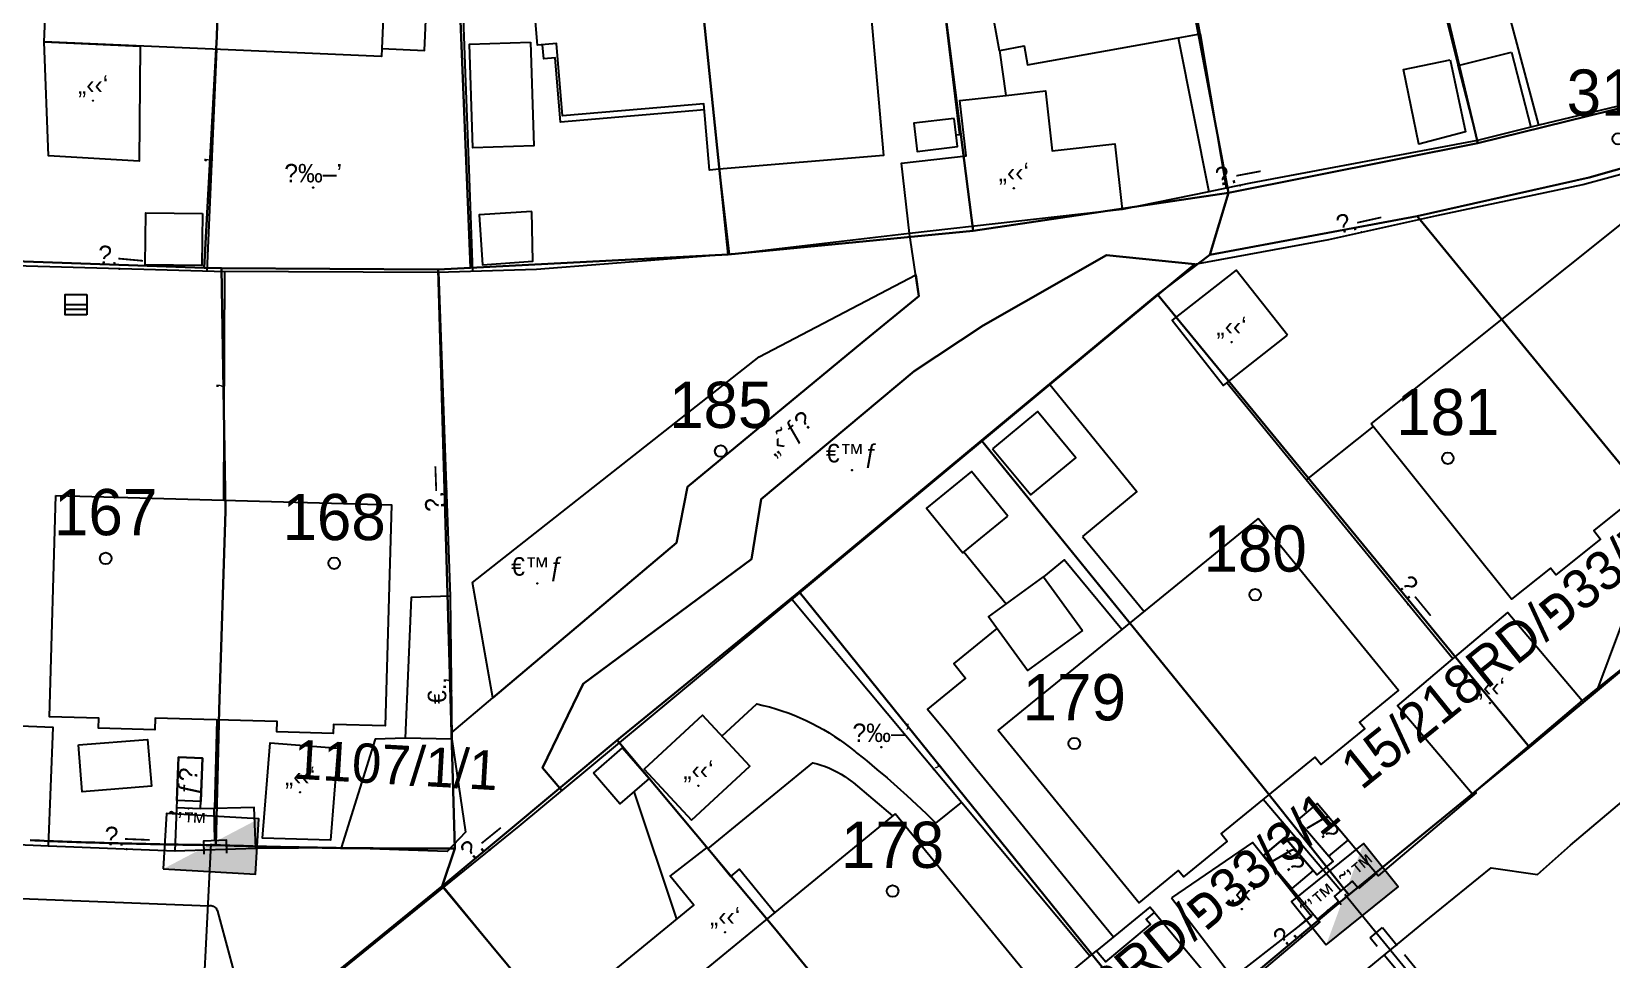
# Model space of a CAD drawing. Header units: metres. Extents: x 218299 to 220222, y 572714 to 574340.
# Drawn here: x 218847.6 to 218915.9, y 573354.7 to 573394.8 of the extents above; entities that cross this region are included whole.
import ezdxf
from ezdxf.enums import TextEntityAlignment as Align

# ---------------------------------------------------------------- set-up
doc = ezdxf.new("R2010")
doc.units = ezdxf.units.M
doc.header["$MEASUREMENT"] = 0
doc.linetypes.add('DASH15', pattern=[1.5, 1, -0.5])
for name, color, linetype in [('1602', 44, 'Continuous'), ('1603', 44, 'Continuous'), ('6151', 102, 'CABLEUNDEXIST03'), ('6261', 7, 'Continuous'), ('6701', 7, 'DASH15'), ('A_POINTS', 2, 'Continuous'), ('M2200', 253, 'Continuous'), ('M2207', 253, 'Continuous'), ('M2401', 7, 'Continuous'), ('M2404', 7, 'Continuous'), ('M2407', 253, 'Continuous'), ('M2408', 253, 'Continuous'), ('M2412', 253, 'Continuous'), ('M2601', 253, 'Continuous'), ('M2602', 253, 'Continuous'), ('M2605', 253, 'Continuous'), ('M2612', 253, 'Continuous'), ('M2804', 253, 'Continuous'), ('M2809', 253, 'Continuous'), ('M5203', 253, 'Continuous')]:
    doc.layers.add(name, color=color, linetype=linetype)
doc.styles.add('HEBTXT', font='HEBTXT')
doc.styles.add('MAVAT_HEBTXT', font='HEBTXT')
doc.linetypes.add('CABLEUNDEXIST03', pattern='A,3.5,[222,elecad.shx,S=0.01,R=0,X=0,Y=0],1.5', length=5)

# ---------------------------------------------------------------- blocks, each defined once
blk = doc.blocks.new('6261')
blk.add_lwpolyline([(-2, -1.2), (2, -1.2), (2, 1.2), (-2, 1.2)], close=True)
at = {"color": 0}
blk.add_solid([(2, 1.2), (-2, -1.2), (2, -1.2)], dxfattribs=at)
at = {"color": 0, "style": 'HEBTXT'}
blk.add_attdef('PIL_NAME', (2.689, 2.418), '', height=1.7, dxfattribs=at)
at = {"style": 'HEBTXT'}
blk.add_attdef('CAMUT_MONIM', (2.489, 0.218), '', height=1.7, dxfattribs=at)
at = {"color": 0, "style": 'HEBTXT', "flags": 1}
for tag, p in [('TYPE', (2.585, -1.773)), ('MAP_TYPE', (2.689, -3.782))]:
    blk.add_attdef(tag, p, '', height=1.7, dxfattribs=at)
blk = doc.blocks.new('1603')
at = {"layer": 'A_POINTS'}
blk.add_circle((0, 0), 0.25, dxfattribs=at)
at = {"color": 0, "style": 'HEBTXT'}
blk.add_attdef('PARCEL_NUM', text='', height=2, dxfattribs=at).set_placement((0, 1), align=Align.CENTER)
at = {"color": 0, "style": 'HEBTXT', "flags": 1}
blk.add_attdef('LOT_NUM', text='', height=2, dxfattribs=at).set_placement((0, -2.5), align=Align.CENTER)
blk = doc.blocks.new('M2408')
blk.add_circle((0, 0), 0.025)
at = {"style": 'MAVAT_HEBTXT'}
blk.add_attdef('NAME', text='', height=0.8, dxfattribs=at).set_placement((0, 1.59), align=Align.MIDDLE)
blk = doc.blocks.new('M2804')
blk.add_circle((0, 0), 0.025)
at = {"style": 'MAVAT_HEBTXT'}
blk.add_attdef('NAME', text='', height=0.8, dxfattribs=at).set_placement((0, 1.59), align=Align.MIDDLE)
blk = doc.blocks.new('M2809')
blk.add_circle((0, 0), 0.025)
at = {"style": 'MAVAT_HEBTXT'}
blk.add_attdef('NAME', text='', height=0.8, dxfattribs=at).set_placement((0, 1.59), align=Align.MIDDLE)
blk = doc.blocks.new('M2601')
blk.add_circle((0, 0), 0.025)
at = {"style": 'MAVAT_HEBTXT'}
blk.add_attdef('NAME', text='', height=0.8, dxfattribs=at).set_placement((0, 1.59), align=Align.MIDDLE)
blk = doc.blocks.new('M2602')
blk.add_circle((0, 0), 0.025)
at = {"style": 'MAVAT_HEBTXT'}
blk.add_attdef('NAME', text='', height=0.8, dxfattribs=at).set_placement((0, 1.59), align=Align.MIDDLE)
blk = doc.blocks.new('M2605')
blk.add_circle((0, 0), 0.025)
at = {"style": 'MAVAT_HEBTXT'}
blk.add_attdef('NAME', text='', height=0.8, dxfattribs=at).set_placement((0, 1.59), align=Align.MIDDLE)
blk = doc.blocks.new('M2612')
blk.add_circle((0, 0), 0.025)
at = {"style": 'MAVAT_HEBTXT'}
blk.add_attdef('NAME', text='', height=0.8, dxfattribs=at).set_placement((0, 1.59), align=Align.MIDDLE)
blk = doc.blocks.new('M2207')
blk.add_circle((0, 0), 0.025)
at = {"style": 'MAVAT_HEBTXT'}
blk.add_attdef('NAME', text='', height=0.8, dxfattribs=at).set_placement((0, 1.59), align=Align.MIDDLE)
blk = doc.blocks.new('M2412')
blk.add_circle((0, 0), 0.025)
at = {"style": 'MAVAT_HEBTXT'}
blk.add_attdef('NAME', text='', height=0.8, dxfattribs=at).set_placement((0, 1.59), align=Align.MIDDLE)
blk = doc.blocks.new('M5203')
for points in [[(1.54, -1.47), (-1.54, -1.47), (-1.54, 1.47), (1.54, 1.47)], [(-1.54, 0), (1.54, 0)], [(1.54, 1.47), (1.54, -1.47)], [(-1.54, -0.66), (1.54, -0.66)]]:
    blk.add_lwpolyline(points)
at = {"style": 'MAVAT_HEBTXT', "flags": 1}
for tag, p in [('MARK', (0, 3.2)), ('HEIGHT', (0, -3.3)), ('NAME', (0, -5.87))]:
    blk.add_attdef(tag, text='', height=0.8, dxfattribs=at).set_placement(p, align=Align.MIDDLE)
blk = doc.blocks.new('111')
at = {"layer": 'M2200'}
blk.add_polyline3d([(218889.092, 573396.118, 570.72), (218889.477, 573393.98, 570.72), (218889.506, 573393.985, 570.72), (218890.563, 573394.175, 570.72), (218890.709, 573393.36, 570.48), (218897.218, 573394.532, 570.27), (218898.168, 573394.703, 570.24), (218898.168, 573394.703, 570.24), (218897.633, 573397.677, 570.72)], dxfattribs=at)
for points in [[(218883.102, 573404.965, 571.2), (218883.597, 573399.357, 571.156), (218884.473, 573389.441, 571.08), (218877.37, 573388.839, 571.08), (218876.956, 573388.804, 571.08), (218876.714, 573391.666, 572.28), (218874.849, 573391.508, 571.84), (218870.604, 573391.148, 570.84), (218870.338, 573394.279, 571.08), (218869.516, 573394.209, 571.08), (218868.705, 573403.781, 570.96), (218869.658, 573403.862, 571.08), (218869.404, 573406.85, 571.08), (218873.775, 573407.221, 570.965), (218873.961, 573407.237, 570.96), (218874.216, 573404.231, 570.96), (218875.748, 573404.361, 570.96), (218878.488, 573404.593, 570.96), (218878.45, 573405.037, 570.96), (218880.953, 573405.24, 570.96), (218880.988, 573404.839, 570.96)], [(218848.598, 573403.871, 571.32), (218850.774, 573403.778, 571.32), (218850.795, 573404.204, 571.32), (218853.274, 573404.115, 571.32), (218853.256, 573403.727, 571.32), (218858.449, 573403.546, 571.32), (218858.448, 573403.969, 571.32), (218860.948, 573403.913, 571.32), (218860.932, 573403.542, 571.32), (218863.186, 573403.446, 571.08), (218863.143, 573402.433, 571.105), (218862.786, 573394.063, 571.311), (218862.772, 573393.726, 571.32), (218848.192, 573394.347, 571.32)], [(218905.563, 573377.823, 568.08), (218916.897, 573386.884, 568.08), (218922.829, 573379.463, 568.08), (218921.127, 573378.102, 568.08), (218921.219, 573377.987, 568.08), (218921.441, 573377.709, 568.08), (218920.948, 573377.315, 568.08), (218919.595, 573376.233, 568.08), (218919.352, 573376.536, 568.08), (218917.156, 573374.78, 568.08), (218915.187, 573373.207, 568.08), (218915.482, 573372.839, 568.08), (218913.546, 573371.291, 568.08), (218913.31, 573371.587, 568.08), (218911.625, 573370.24, 568.08), (218905.649, 573377.716, 568.08), (218905.563, 573377.823, 568.08)], [(218848.69, 573374.725, 570.508), (218863.205, 573374.32, 570.508), (218862.938, 573364.763, 570.433), (218860.695, 573364.825, 570.433), (218860.684, 573364.432, 570.433), (218858.256, 573364.5, 570.433), (218858.268, 573364.942, 570.433), (218852.992, 573365.089, 570.433), (218852.978, 573364.587, 570.433), (218850.535, 573364.656, 570.433), (218850.547, 573365.093, 570.433), (218848.422, 573365.152, 570.433)], [(218900.678, 573373.736, 567.808), (218889.442, 573364.572, 567.808), (218895.531, 573357.106, 567.808), (218897.235, 573358.495, 567.808), (218897.457, 573358.223, 567.808), (218899.344, 573359.762, 567.733), (218899.074, 573360.093, 567.733), (218903.136, 573363.405, 567.733), (218903.4, 573363.081, 567.733), (218905.292, 573364.624, 567.733), (218905.058, 573364.911, 567.733), (218906.75, 573366.291, 567.733)], [(218884.988, 573360.954, 567.283), (218879.787, 573356.687, 567.353), (218873.831, 573351.801, 567.433), (218879.942, 573344.352, 567.433), (218887.457, 573350.517, 567.332), (218891.099, 573353.505, 567.283), (218884.988, 573360.954, 567.283)]]:
    blk.add_polyline3d(points, close=True, dxfattribs=at)
at = {"layer": 'M2207'}
for points in [[(218863.143, 573402.433, 570.72), (218862.786, 573394.063, 570.84), (218864.631, 573393.984, 570.6), (218864.785, 573397.591, 570.6), (218865.724, 573397.536, 570.72), (218865.872, 573402.317, 570.84)], [(218848.192, 573394.347, 571.32), (218852.342, 573394.171, 571.32), (218852.293, 573389.198, 570.72), (218848.382, 573389.423, 570.57)], [(218869.221, 573394.34, 570.645), (218869.364, 573389.851, 570.495), (218866.723, 573389.766, 570.495), (218866.58, 573394.256, 570.645), (218869.221, 573394.34, 570.645)], [(218911.632, 573393.913, 569.88), (218912.46, 573390.667, 569.88), (218912.46, 573390.667, 569.88), (218910.159, 573390.08, 569.88), (218910.159, 573390.08, 569.88), (218909.344, 573393.279, 569.88), (218909.331, 573393.326, 569.88), (218911.632, 573393.913, 569.88)], [(218908.98, 573393.581, 570.6), (218909.645, 573390.455, 570.6), (218907.623, 573389.922, 570.6), (218906.959, 573393.151, 570.6), (218908.98, 573393.581, 570.6)], [(218894.801, 573387.1, 570.12), (218894.801, 573387.1, 570.12), (218885.604, 573386.064, 570.36), (218885.604, 573386.064, 570.36), (218885.261, 573389.108, 570.36), (218888.051, 573389.423, 570.72), (218887.782, 573391.81, 570.36), (218889.633, 573392.019, 570.42), (218889.785, 573392.036, 570.425), (218891.484, 573392.227, 570.48), (218891.776, 573389.635, 571.08), (218894.481, 573389.94, 570.36)], [(218887.539, 573391.033, 570.24), (218887.539, 573391.033, 570.24), (218885.789, 573390.83, 570.24), (218885.93, 573389.615, 570.48), (218887.68, 573389.819, 570.48), (218887.622, 573390.316, 570.381), (218887.539, 573391.033, 570.24)], [(218855.037, 573386.929, 570.345), (218855.008, 573384.68, 570.345), (218852.556, 573384.712, 570.345), (218852.585, 573386.961, 570.345), (218855.037, 573386.929, 570.345)], [(218869.268, 573387.012, 570.795), (218866.994, 573386.865, 570.795), (218867.134, 573384.71, 570.345), (218869.315, 573384.866, 570.495)], [(218901.946, 573381.656, 568.56), (218899.728, 573384.482, 568.56), (218896.966, 573382.314, 568.56), (218899.184, 573379.488, 568.56), (218899.32, 573379.595, 568.56), (218901.946, 573381.656, 568.56)], [(218889.197, 573376.751, 567.345), (218890.851, 573374.754, 567.27), (218892.792, 573376.362, 567.195), (218891.14, 573378.36, 567.27), (218889.197, 573376.751, 567.345)], [(218889.854, 573373.836, 567.42), (218888.288, 573375.759, 567.345), (218886.341, 573374.174, 567.345), (218887.907, 573372.251, 567.42), (218889.854, 573373.836, 567.42)], [(218893.083, 573368.891, 567.195), (218890.702, 573367.159, 567.12), (218889.014, 573369.478, 567.12), (218891.396, 573371.21, 567.195), (218893.083, 573368.891, 567.195)], [(218914.692, 573365.86, 566.64), (218914.692, 573365.86, 566.64), (218909.924, 573361.824, 566.64), (218906.702, 573365.63, 567.12), (218909.096, 573367.658, 567.12), (218911.469, 573369.666, 567.12), (218914.692, 573365.86, 566.64)], [(218876.176, 573360.678, 567.045), (218878.694, 573363.016, 567.045), (218876.65, 573365.218, 567.045), (218874.132, 573362.88, 567.045), (218876.176, 573360.678, 567.045)], [(218849.674, 573363.933, 569.895), (218852.661, 573364.172, 569.82), (218852.824, 573362.146, 569.745), (218849.837, 573361.904, 569.82), (218849.674, 573363.933, 569.895)], [(218860.88, 573363.799, 569.595), (218860.57, 573359.816, 569.445), (218857.636, 573359.907, 569.52), (218857.957, 573364.026, 569.67)], [(218871.933, 573362.718, 566.895), (218873.197, 573363.813, 566.895), (218874.346, 573362.486, 566.895), (218873.082, 573361.391, 566.895), (218871.933, 573362.718, 566.895)], [(218896.931, 573357.315, 567.583), (218899.586, 573353.858, 567.283), (218902.989, 573356.515, 566.833), (218900.436, 573359.713, 566.833)], [(218879.787, 573356.687, 567.353), (218873.995, 573351.935, 567.353), (218872.425, 573353.848, 567.203), (218876.276, 573357.007, 567.203), (218875.25, 573358.256, 566.753), (218876.851, 573359.49, 566.753), (218877.871, 573358.247, 567.203), (218878.252, 573358.559, 567.203)], [(218896.196, 573356.681, 566.083), (218899.033, 573353.282, 565.933), (218896.67, 573351.31, 566.083), (218896.856, 573351.088, 566.083), (218895.087, 573349.611, 566.158), (218891.844, 573353.497, 566.158), (218893.685, 573355.033, 566.008), (218894.087, 573354.552, 566.008), (218896.015, 573356.161, 566.008), (218895.833, 573356.379, 566.008)]]:
    blk.add_polyline3d(points, close=True, dxfattribs=at)
at = {"layer": 'M2401'}
for points in [[(218844.582, 573357.395, 566.493), (218855.306, 573356.979, 566.643), (218855.356, 573356.986, 566.643), (218855.406, 573356.985, 566.643), (218855.455, 573356.975, 566.643), (218855.502, 573356.958, 566.643), (218855.546, 573356.934, 566.643), (218855.585, 573356.903, 566.643), (218855.619, 573356.866, 566.643), (218855.647, 573356.825, 566.643), (218855.668, 573356.779, 566.643), (218855.678, 573356.742, 566.643), (218856.385, 573354.116, 566.643), (218856.398, 573354.066, 566.643), (218856.403, 573354.014, 566.643), (218856.399, 573353.963, 566.643), (218856.388, 573353.912, 566.643), (218856.369, 573353.864, 566.643), (218856.343, 573353.82, 566.643), (218856.311, 573353.78, 566.643), (218856.273, 573353.745, 566.643), (218856.263, 573353.738, 566.643), (218850.308, 573348.775, 566.718), (218844.977, 573344.187, 566.568)], [(218840.972, 573301.216, 561.88), (218850.152, 573308.803, 562.18), (218864.307, 573320.381, 562.63), (218866.247, 573320.112, 562.63), (218871.134, 573324.245, 562.78), (218871.362, 573326.267, 562.855), (218879.732, 573333.097, 563.155), (218887.084, 573339.236, 563.23), (218896.294, 573346.868, 563.455), (218903.278, 573352.49, 563.68), (218908.088, 573356.461, 563.905), (218910.749, 573358.616, 563.98), (218912.756, 573358.329, 563.98), (218914.177, 573359.592, 563.974), (218917.407, 573362.322, 564.094)]]:
    blk.add_polyline3d(points, dxfattribs=at)
at = {"layer": 'M2404'}
for points in [[(218844.582, 573357.395, 566.493), (218855.306, 573356.979, 566.643), (218855.356, 573356.986, 566.643), (218855.406, 573356.985, 566.643), (218855.455, 573356.975, 566.643), (218855.502, 573356.958, 566.643), (218855.546, 573356.934, 566.643), (218855.585, 573356.903, 566.643), (218855.619, 573356.866, 566.643), (218855.647, 573356.825, 566.643), (218855.668, 573356.779, 566.643), (218855.678, 573356.742, 566.643), (218856.385, 573354.116, 566.643), (218856.398, 573354.066, 566.643), (218856.403, 573354.014, 566.643), (218856.399, 573353.963, 566.643), (218856.388, 573353.912, 566.643), (218856.369, 573353.864, 566.643), (218856.343, 573353.82, 566.643), (218856.311, 573353.78, 566.643), (218856.273, 573353.745, 566.643), (218856.263, 573353.738, 566.643), (218850.308, 573348.775, 566.718), (218844.977, 573344.187, 566.568)], [(218840.972, 573301.216, 561.88), (218850.152, 573308.803, 562.18), (218864.307, 573320.381, 562.63), (218866.247, 573320.112, 562.63), (218871.134, 573324.245, 562.78), (218871.362, 573326.267, 562.855), (218879.732, 573333.097, 563.155), (218887.084, 573339.236, 563.23), (218896.294, 573346.868, 563.455), (218903.278, 573352.49, 563.68), (218908.088, 573356.461, 563.905), (218910.749, 573358.616, 563.98), (218912.756, 573358.329, 563.98), (218914.177, 573359.592, 563.974), (218917.407, 573362.322, 564.094)]]:
    blk.add_polyline3d(points, dxfattribs=at)
at = {"layer": 'M2407'}
for points in [[(218912.818, 573390.752, 567.945), (218911.108, 573397.12, 568.125), (218918.81, 573399.357, 568.125)], [(218897.218, 573394.532, 568.266), (218898.541, 573387.865, 567.979)], [(218876.736, 573391.405, 568.624), (218870.517, 573390.878, 568.624), (218870.281, 573393.66, 568.624), (218869.792, 573393.619, 568.624), (218869.74, 573394.228, 568.624)], [(218891.676, 573379.524, 565.314), (218895.438, 573374.894, 565.314), (218893.078, 573372.954, 565.314)], [(218905.649, 573377.716, 565.494), (218902.75, 573375.407, 565.494)], [(218893.078, 573372.954, 565.314), (218895.742, 573369.711, 565.314)], [(218887.953, 573372.289, 565.314), (218889.785, 573370.039, 565.314)], [(218894.78, 573368.925, 565.314), (218892.295, 573371.949, 565.314), (218891.396, 573371.21, 565.314)], [(218917.231, 573371.43, 565.305), (218915.369, 573366.4, 565.305)], [(218889.381, 573368.975, 565.164), (218887.515, 573367.456, 565.164), (218888.028, 573366.825, 565.164), (218886.387, 573365.489, 565.164), (218887.303, 573364.366, 565.163)], [(218877.492, 573364.311, 565.005), (218878.999, 573365.71, 565.005), (218879.274, 573365.647, 565.005), (218879.547, 573365.576, 565.005), (218879.818, 573365.498, 565.005), (218880.087, 573365.411, 565.005), (218880.353, 573365.317, 565.005), (218880.616, 573365.216, 565.005), (218880.876, 573365.107, 565.005), (218881.134, 573364.991, 565.005), (218881.387, 573364.868, 565.005), (218881.637, 573364.737, 565.005), (218881.884, 573364.599, 565.005), (218882.126, 573364.455, 565.005), (218882.364, 573364.303, 565.005), (218882.598, 573364.145, 565.005), (218882.827, 573363.981, 565.005), (218883.051, 573363.81, 565.005), (218883.271, 573363.633, 565.005), (218883.31, 573363.6, 565.005), (218883.612, 573363.357, 565.005)], [(218887.303, 573364.366, 565.163), (218888.446, 573362.962, 565.162)], [(218876.888, 573359.445, 564.871), (218881.424, 573363.167, 565.005), (218881.607, 573363.117, 565.005), (218881.788, 573363.061, 565.005), (218881.967, 573362.996, 565.005), (218882.142, 573362.924, 565.005), (218882.315, 573362.845, 565.005), (218882.484, 573362.758, 565.005), (218882.649, 573362.665, 565.005), (218882.81, 573362.564, 565.005), (218882.967, 573362.457, 565.005), (218883.119, 573362.344, 565.005), (218883.163, 573362.309, 565.005), (218884.874, 573360.86, 565.005)], [(218883.612, 573363.357, 565.005), (218883.756, 573363.241, 565.005), (218884.196, 573362.876, 565.005), (218884.632, 573362.505, 565.005), (218885.062, 573362.128, 565.005), (218885.487, 573361.745, 565.005), (218885.907, 573361.356, 565.005), (218886.321, 573360.961, 565.005), (218886.73, 573360.56, 565.005), (218886.734, 573360.556, 565.005), (218887.856, 573361.444, 565.005)], [(218888.446, 573362.962, 565.162), (218889.581, 573361.568, 565.161)], [(218873.689, 573361.917, 564.996), (218875.525, 573356.391, 564.861)], [(218889.581, 573361.568, 565.161), (218893.686, 573356.526, 565.156)], [(218893.686, 573356.526, 565.156), (218894.416, 573355.63, 565.155)]]:
    blk.add_polyline3d(points, dxfattribs=at)
at = {"layer": 'M2408'}
for points in [[(218865.81, 573364.47, 567.105), (218867.584, 573365.969, 567.105), (218875.528, 573372.682, 567.105), (218876.008, 573375.106, 567.105), (218883.561, 573381.347, 566.955), (218886.009, 573383.357, 566.955), (218885.604, 573386.064, 567.045)], [(218897.935, 573384.731, 566.505), (218894.123, 573385.13, 566.754), (218888.788, 573382.077, 566.934), (218885.809, 573380.101, 566.934), (218879.183, 573374.568, 567.084), (218878.768, 573371.965, 566.934), (218871.495, 573366.58, 566.934), (218869.737, 573362.944, 566.934), (218870.571, 573361.965, 566.642)], [(218865.813, 573364.181, 567.105), (218866.413, 573360.158, 566.955), (218865.617, 573359.325, 566.805), (218861.03, 573359.486, 566.805)], [(218848.376, 573359.562, 566.655), (218845.35, 573359.684, 566.655), (218845.353, 573359.762, 566.655)], [(218857.338, 573359.46, 566.955), (218853.838, 573359.341, 566.805)]]:
    blk.add_polyline3d(points, dxfattribs=at)
at = {"layer": 'M2412'}
for points in [[(218854.002, 573363.407, 567.855), (218855.034, 573363.365, 567.855), (218854.958, 573361.485, 567.105), (218853.926, 573361.527, 567.105), (218854.002, 573363.407, 567.855)], [(218903.223, 573361.396, 565.155), (218902.399, 573360.699, 565.155), (218903.738, 573359.117, 564.18), (218904.562, 573359.815, 564.18), (218903.223, 573361.396, 565.155)], [(218900.912, 573359.151, 565.155), (218901.835, 573359.932, 565.155), (218903.048, 573358.499, 564.105), (218902.126, 573357.718, 564.105), (218900.912, 573359.151, 565.155)]]:
    blk.add_polyline3d(points, close=True, dxfattribs=at)
at = {"layer": 'M2601'}
for points in [[(218905.417, 573409.481, 570.255), (218907.091, 573402.23, 570.255), (218907.898, 573399.026, 570.148), (218909.344, 573393.279, 569.955)], [(218885.875, 573406.019, 570.63), (218886.639, 573399.678, 570.478), (218887.767, 573390.325, 570.255), (218887.622, 573390.316, 570.255)], [(218866.101, 573400.924, 570.48), (218866.391, 573392.993, 570.48)], [(218898.168, 573394.703, 570.105), (218899.293, 573388.019, 570.105)], [(218855.243, 573384.425, 570.624), (218855.652, 573394.03, 570.624)], [(218889.785, 573392.036, 570.33), (218889.506, 573393.985, 570.48)], [(218866.391, 573392.993, 570.48), (218866.558, 573388.46, 570.48)], [(218866.558, 573388.46, 570.48), (218866.706, 573384.423, 570.48)], [(218877.37, 573388.839, 570.255), (218877.805, 573385.162, 570.255)], [(218855.981, 573384.415, 569.124), (218855.944, 573374.522, 569.124)], [(218880.536, 573370.214, 567.255), (218880.515, 573370.239, 567.255)], [(218892.784, 573355.54, 567.255), (218880.536, 573370.214, 567.255)], [(218855.66, 573365.015, 569.313), (218855.552, 573361.182, 569.313)], [(218893.403, 573354.798, 567.255), (218892.784, 573355.54, 567.255)]]:
    blk.add_polyline3d(points, dxfattribs=at)
at = {"layer": 'M2602'}
for points in [[(218865.745, 573370.378, 569.055), (218865.813, 573364.181, 569.055), (218863.804, 573364.231, 569.055)], [(218855.519, 573361.182, 567.93), (218855.552, 573359.793, 567.93)], [(218904.246, 573357.627, 565.53), (218900.899, 573361.58, 565.53)], [(218856.086, 573359.249, 568.455), (218856.066, 573359.811, 568.455), (218855.075, 573359.775, 568.455), (218855.095, 573359.214, 568.455)], [(218905.009, 573357.723, 565.38), (218904.738, 573358.044, 565.455), (218903.971, 573357.395, 565.455), (218904.272, 573357.038, 565.455)]]:
    blk.add_polyline3d(points, dxfattribs=at)
at = {"layer": 'M2605'}
for points in [[(218936.989, 573397.981, 567.48), (218933.184, 573396.676, 567.547), (218932.708, 573396.513, 567.555), (218931.159, 573395.981, 567.582), (218928.427, 573395.044, 567.63), (218924.184, 573393.741, 567.708), (218920.704, 573392.671, 567.771), (218920.222, 573392.523, 567.78), (218912.818, 573390.752, 567.923), (218912.46, 573390.667, 567.93)], [(218889.527, 573377.736, 566.505), (218891.676, 573379.524, 566.505), (218897.871, 573384.678, 566.505), (218897.935, 573384.731, 566.505), (218903.729, 573385.802, 566.505), (218908.409, 573386.847, 566.505), (218914.719, 573388.175, 566.355), (218922.89, 573390.404, 566.055), (218922.89, 573390.404, 566.055), (218922.89, 573390.404, 566.055)], [(218910.159, 573390.08, 567.93), (218900.349, 573388.235, 567.93), (218899.293, 573388.019, 567.959), (218898.541, 573387.865, 567.979), (218894.801, 573387.1, 568.08)], [(218878.25, 573385.197, 568.38), (218869.474, 573384.502, 568.53), (218865.193, 573384.38, 568.68), (218855.539, 573384.417, 568.68), (218846.901, 573384.662, 568.755), (218844.413, 573384.891, 568.68), (218832.885, 573385.794, 568.68), (218826.237, 573386.621, 568.68), (218818.561, 573387.904, 568.98), (218812.22, 573389.217, 569.125)], [(218885.604, 573386.064, 568.38), (218885.604, 573386.064, 568.38), (218878.25, 573385.197, 568.38)], [(218865.239, 573384.382, 568.08), (218865.745, 573370.378, 567.93), (218864.059, 573370.317, 567.93), (218863.804, 573364.231, 567.93), (218862.494, 573364.187, 567.93), (218861.03, 573359.486, 567.93), (218857.338, 573359.46, 567.93), (218857.274, 573361.224, 567.93), (218854.945, 573361.168, 567.855)], [(218909.096, 573367.658, 565.68), (218902.75, 573375.407, 565.68), (218899.32, 573379.595, 565.68)], [(218889.527, 573377.736, 566.505), (218879.12, 573369.077, 566.58), (218868.712, 573360.419, 566.655), (218845.137, 573341.323, 566.655)], [(218916.59, 573372.134, 565.305), (218917.231, 573371.43, 565.305), (218917.576, 573371.051, 565.305), (218919.029, 573369.456, 565.305), (218919.101, 573369.377, 565.305), (218915.369, 573366.4, 565.305), (218914.692, 573365.86, 565.305)], [(218854.945, 573361.168, 567.855), (218855.034, 573363.365, 567.855), (218854.002, 573363.407, 567.855), (218853.838, 573359.341, 567.705), (218848.376, 573359.562, 567.705), (218848.584, 573364.695, 567.705), (218845.727, 573364.811, 567.705)], [(218910.048, 573361.928, 565.155), (218910.104, 573361.862, 565.155), (218905.866, 573358.275, 565.155), (218903.223, 573361.396, 565.155), (218902.399, 573360.699, 565.155), (218903.916, 573358.907, 565.155), (218903.21, 573358.308, 565.155), (218901.835, 573359.932, 565.155), (218900.912, 573359.151, 565.155)], [(218900.912, 573359.151, 565.3), (218903.339, 573356.285, 565.23), (218899.35, 573352.908, 565.23), (218899.033, 573353.282, 565.23)], [(218878.373, 573342.039, 564.855), (218865.458, 573357.783, 564.855)], [(218896.196, 573356.681, 565.155), (218896, 573356.921, 565.155), (218893.685, 573355.033, 565.155)]]:
    blk.add_polyline3d(points, dxfattribs=at)
at = {"layer": 'M2612'}
for points in [[(218854.945, 573361.168, 568.23), (218853.913, 573361.21, 568.23)], [(218905.78, 573358.376, 565.38), (218905.009, 573357.723, 565.38)], [(218904.16, 573357.171, 565.38), (218903.245, 573356.396, 565.38)]]:
    blk.add_polyline3d(points, dxfattribs=at)
at = {"layer": 'M2809'}
for points in [[(218870.571, 573361.965, 566.642), (218869.737, 573362.944, 566.934), (218871.495, 573366.58, 566.934), (218878.768, 573371.965, 566.934), (218879.183, 573374.568, 567.084), (218885.809, 573380.101, 566.934), (218888.788, 573382.077, 566.934), (218894.123, 573385.13, 566.754), (218897.935, 573384.731, 566.505), (218891.676, 573379.524, 566.505), (218889.527, 573377.736, 566.505), (218879.12, 573369.077, 566.58)], [(218883.561, 573381.347, 566.955), (218876.008, 573375.106, 567.105), (218875.528, 573372.682, 567.105), (218867.584, 573365.969, 567.105), (218866.711, 573370.963, 567.105), (218879.096, 573380.723, 567.105), (218885.871, 573384.279, 566.986), (218886.009, 573383.357, 566.955)]]:
    blk.add_polyline3d(points, close=True, dxfattribs=at)
at = {"layer": 'M2207'}
ref = blk.add_blockref('M2207', (218850.306, 573391.809), dxfattribs=dict(at, xscale=0.5, yscale=0.5, zscale=0.5))
ref.add_attrib('NAME', '„‹‹‘', dxfattribs={"layer": '0', "height": 0.8, "style": 'MAVAT_HEBTXT'}).set_placement((218850.306, 573392.434), align=Align.MIDDLE)
ref = blk.add_blockref('M2207', (218890.114, 573388.02), dxfattribs=dict(at, xscale=0.5, yscale=0.5, zscale=0.5))
ref.add_attrib('NAME', '„‹‹‘', dxfattribs={"layer": '0', "height": 0.8, "style": 'MAVAT_HEBTXT'}).set_placement((218890.114, 573388.645), align=Align.MIDDLE)
ref = blk.add_blockref('M2207', (218899.527, 573381.362), dxfattribs=dict(at, xscale=0.5, yscale=0.5, zscale=0.5))
ref.add_attrib('NAME', '„‹‹‘', dxfattribs={"layer": '0', "height": 0.8, "style": 'MAVAT_HEBTXT'}).set_placement((218899.527, 573381.987), align=Align.MIDDLE)
ref = blk.add_blockref('M2207', (218910.697, 573365.745), dxfattribs=dict(at, xscale=0.5, yscale=0.5, zscale=0.5))
ref.add_attrib('NAME', '„‹‹‘', dxfattribs={"layer": '0', "height": 0.8, "style": 'MAVAT_HEBTXT'}).set_placement((218910.697, 573366.37), align=Align.MIDDLE)
ref = blk.add_blockref('M2207', (218876.477, 573362.168), dxfattribs=dict(at, xscale=0.5, yscale=0.5, zscale=0.5))
ref.add_attrib('NAME', '„‹‹‘', dxfattribs={"layer": '0', "height": 0.8, "style": 'MAVAT_HEBTXT'}).set_placement((218876.477, 573362.793), align=Align.MIDDLE)
ref = blk.add_blockref('M2207', (218859.252, 573361.888), dxfattribs=dict(at, xscale=0.5, yscale=0.5, zscale=0.5))
ref.add_attrib('NAME', '„‹‹‘', dxfattribs={"layer": '0', "height": 0.8, "style": 'MAVAT_HEBTXT'}).set_placement((218859.252, 573362.513), align=Align.MIDDLE)
ref = blk.add_blockref('M2207', (218899.971, 573356.832), dxfattribs=dict(at, xscale=0.5, yscale=0.5, zscale=0.5))
ref.add_attrib('NAME', '„‹‹‘', dxfattribs={"layer": '0', "height": 0.8, "style": 'MAVAT_HEBTXT'}).set_placement((218899.971, 573357.457), align=Align.MIDDLE)
ref = blk.add_blockref('M2207', (218877.628, 573355.829), dxfattribs=dict(at, xscale=0.5, yscale=0.5, zscale=0.5))
ref.add_attrib('NAME', '„‹‹‘', dxfattribs={"layer": '0', "height": 0.8, "style": 'MAVAT_HEBTXT'}).set_placement((218877.628, 573356.454), align=Align.MIDDLE)
at = {"layer": 'M2408'}
ref = blk.add_blockref('M2408', (218881.16, 573376.219), dxfattribs=dict(at, xscale=0.5, yscale=0.5, zscale=0.5))
ref.add_attrib('NAME', '„‹˜ƒ\x8e', dxfattribs={"layer": '0', "height": 0.8, "rotation": 39.86029, "style": 'MAVAT_HEBTXT'}).set_placement((218880.441, 573377.335), align=Align.MIDDLE)
at = {"layer": 'M2412'}
ref = blk.add_blockref('M2412', (218853.96, 573362.372), dxfattribs=dict(at, xscale=0.5, yscale=0.5, zscale=0.5))
ref.add_attrib('NAME', 'ƒ\x8e', dxfattribs={"layer": '0', "height": 0.8, "rotation": 87.68522, "style": 'MAVAT_HEBTXT'}).set_placement((218854.51, 573362.35), align=Align.MIDDLE)
ref = blk.add_blockref('M2412', (218903.738, 573359.117), dxfattribs=dict(at, xscale=0.5, yscale=0.5, zscale=0.5))
ref.add_attrib('NAME', 'ƒ\x8e', dxfattribs={"layer": '0', "height": 0.8, "rotation": 310.25216, "style": 'MAVAT_HEBTXT'}).set_placement((218903.483, 573360.332), align=Align.MIDDLE)
ref = blk.add_blockref('M2412', (218903.048, 573358.499), dxfattribs=dict(at, xscale=0.5, yscale=0.5, zscale=0.5))
ref.add_attrib('NAME', 'ƒ\x8e', dxfattribs={"layer": '0', "height": 0.8, "rotation": 310.25216, "style": 'MAVAT_HEBTXT'}).set_placement((218901.995, 573358.907), align=Align.MIDDLE)
at = {"layer": 'M2601'}
ref = blk.add_blockref('M2601', (218855.448, 573389.227), dxfattribs=dict(at, xscale=0.5, yscale=0.5, zscale=0.5))
ref.add_attrib('NAME', '‚', dxfattribs={"layer": '0', "height": 0.8, "rotation": 87.55952, "style": 'MAVAT_HEBTXT'}).set_placement((218854.898, 573389.251), align=Align.MIDDLE)
ref = blk.add_blockref('M2601', (218855.962, 573379.469), dxfattribs=dict(at, xscale=0.5, yscale=0.5, zscale=0.5))
ref.add_attrib('NAME', '‚', dxfattribs={"layer": '0', "height": 0.8, "rotation": 89.78568, "style": 'MAVAT_HEBTXT'}).set_placement((218855.412, 573379.471), align=Align.MIDDLE)
ref = blk.add_blockref('M2601', (218886.66, 573362.877), dxfattribs=dict(at, xscale=0.5, yscale=0.5, zscale=0.5))
ref.add_attrib('NAME', '‚', dxfattribs={"layer": '0', "height": 0.8, "rotation": 309.85065, "style": 'MAVAT_HEBTXT'}).set_placement((218887.082, 573363.229), align=Align.MIDDLE)
at = {"layer": 'M2602'}
ref = blk.add_blockref('M2602', (218865.79, 573366.275), dxfattribs=dict(at, xscale=0.5, yscale=0.5, zscale=0.5))
ref.add_attrib('NAME', '€.‚', dxfattribs={"layer": '0', "height": 0.8, "rotation": 90.63255, "style": 'MAVAT_HEBTXT'}).set_placement((218865.24, 573366.269), align=Align.MIDDLE)
at = {"layer": 'M2605'}
ref = blk.add_blockref('M2605', (218899.902, 573388.143), dxfattribs=dict(at, xscale=0.5, yscale=0.5, zscale=0.5))
ref.add_attrib('NAME', '\x9a.—', dxfattribs={"layer": '0', "height": 0.8, "rotation": 10.65182, "style": 'MAVAT_HEBTXT'}).set_placement((218899.8, 573388.684), align=Align.MIDDLE)
ref = blk.add_blockref('M2605', (218905.14, 573386.117), dxfattribs=dict(at, xscale=0.5, yscale=0.5, zscale=0.5))
ref.add_attrib('NAME', '\x9a.—', dxfattribs={"layer": '0', "height": 0.8, "rotation": 12.58929, "style": 'MAVAT_HEBTXT'}).set_placement((218905.02, 573386.654), align=Align.MIDDLE)
ref = blk.add_blockref('M2605', (218851.442, 573384.533), dxfattribs=dict(at, xscale=0.5, yscale=0.5, zscale=0.5))
ref.add_attrib('NAME', '\x9a.—', dxfattribs={"layer": '0', "height": 0.8, "rotation": 354.72602, "style": 'MAVAT_HEBTXT'}).set_placement((218851.492, 573385.08), align=Align.MIDDLE)
ref = blk.add_blockref('M2605', (218865.577, 573375.022), dxfattribs=dict(at, xscale=0.5, yscale=0.5, zscale=0.5))
ref.add_attrib('NAME', '\x9a.—', dxfattribs={"layer": '0', "height": 0.8, "rotation": 92.07051, "style": 'MAVAT_HEBTXT'}).set_placement((218865.027, 573375.002), align=Align.MIDDLE)
ref = blk.add_blockref('M2605', (218907.175, 573370.005), dxfattribs=dict(at, xscale=0.5, yscale=0.5, zscale=0.5))
ref.add_attrib('NAME', '\x9a.—', dxfattribs={"layer": '0', "height": 0.8, "rotation": 309.3174, "style": 'MAVAT_HEBTXT'}).set_placement((218907.6, 573370.353), align=Align.MIDDLE)
ref = blk.add_blockref('M2605', (218851.757, 573359.425), dxfattribs=dict(at, xscale=0.5, yscale=0.5, zscale=0.5))
ref.add_attrib('NAME', '\x9a.—', dxfattribs={"layer": '0', "height": 0.8, "rotation": 357.68522, "style": 'MAVAT_HEBTXT'}).set_placement((218851.78, 573359.974), align=Align.MIDDLE)
ref = blk.add_blockref('M2605', (218867.445, 573359.392), dxfattribs=dict(at, xscale=0.5, yscale=0.5, zscale=0.5))
ref.add_attrib('NAME', '\x9a.—', dxfattribs={"layer": '0', "height": 0.8, "rotation": 39.00781, "style": 'MAVAT_HEBTXT'}).set_placement((218867.099, 573359.82), align=Align.MIDDLE)
ref = blk.add_blockref('M2605', (218902.591, 573355.652), dxfattribs=dict(at, xscale=0.5, yscale=0.5, zscale=0.5))
ref.add_attrib('NAME', '\x9a.—', dxfattribs={"layer": '0', "height": 0.8, "rotation": 40.25216, "style": 'MAVAT_HEBTXT'}).set_placement((218902.235, 573356.071), align=Align.MIDDLE)
at = {"layer": 'M2612'}
ref = blk.add_blockref('M2612', (218854.429, 573361.189), dxfattribs=dict(at, xscale=0.5, yscale=0.5, zscale=0.5))
ref.add_attrib('NAME', '˜’™', dxfattribs={"layer": '0', "height": 0.8, "rotation": 357.68522, "style": 'MAVAT_HEBTXT'}).set_placement((218854.407, 573360.639), align=Align.MIDDLE)
ref = blk.add_blockref('M2612', (218905.395, 573358.05), dxfattribs=dict(at, xscale=0.5, yscale=0.5, zscale=0.5))
ref.add_attrib('NAME', '˜’™', dxfattribs={"layer": '0', "height": 0.8, "rotation": 40.25216, "style": 'MAVAT_HEBTXT'}).set_placement((218905.039, 573358.47), align=Align.MIDDLE)
ref = blk.add_blockref('M2612', (218903.703, 573356.784), dxfattribs=dict(at, xscale=0.5, yscale=0.5, zscale=0.5))
ref.add_attrib('NAME', '˜’™', dxfattribs={"layer": '0', "height": 0.8, "rotation": 40.25216, "style": 'MAVAT_HEBTXT'}).set_placement((218903.347, 573357.203), align=Align.MIDDLE)
at = {"layer": 'M2804'}
ref = blk.add_blockref('M2804', (218859.82, 573388.049, 572.086), dxfattribs=dict(at, xscale=0.5, yscale=0.5, zscale=0.5))
ref.add_attrib('NAME', '\x8d‰–’', dxfattribs={"layer": '0', "height": 0.8, "style": 'MAVAT_HEBTXT'}).set_placement((218859.82, 573388.674, 572.086), align=Align.MIDDLE)
ref = blk.add_blockref('M2804', (218884.384, 573363.837, 569.342), dxfattribs=dict(at, xscale=0.5, yscale=0.5, zscale=0.5))
ref.add_attrib('NAME', '\x8d‰–’', dxfattribs={"layer": '0', "height": 0.8, "style": 'MAVAT_HEBTXT'}).set_placement((218884.384, 573364.462, 569.342), align=Align.MIDDLE)
at = {"layer": 'M2809'}
ref = blk.add_blockref('M2809', (218883.116, 573375.823, 566.942), dxfattribs=dict(at, xscale=0.5, yscale=0.5, zscale=0.5))
ref.add_attrib('NAME', '€™ƒ', dxfattribs={"layer": '0', "height": 0.8, "style": 'MAVAT_HEBTXT'}).set_placement((218883.116, 573376.448, 566.942), align=Align.MIDDLE)
ref = blk.add_blockref('M2809', (218869.51, 573370.922, 567.18), dxfattribs=dict(at, xscale=0.5, yscale=0.5, zscale=0.5))
ref.add_attrib('NAME', '€™ƒ', dxfattribs={"layer": '0', "height": 0.8, "style": 'MAVAT_HEBTXT'}).set_placement((218869.51, 573371.547, 567.18), align=Align.MIDDLE)
at = {"layer": 'M5203', "xscale": 0.3, "yscale": 0.3, "zscale": 0.3}
blk.add_blockref('M5203', (218849.565, 573382.987, 567.961), dxfattribs=at)

msp = doc.modelspace()

# ---------------------------------------------------------------- linework, layer by layer
at = {"layer": '1602'}
for points in [[(218904.29, 573414.59), (218910.18, 573389.97), (218899.4, 573387.82), (218897.43, 573398.17)], [(218918.01, 573402.76), (218920.71, 573392.57), (218910.18, 573389.97), (218904.29, 573414.59)], [(218885.15, 573411.21), (218888.35, 573386.18), (218877.76, 573385.16), (218876.71, 573395.37)], [(218897.43, 573398.17), (218899.4, 573387.82), (218888.35, 573386.18), (218885.15, 573411.21)], [(218865.62, 573409.51), (218866.62, 573384.58), (218865.22, 573384.51), (218855.85, 573384.56), (218855.11, 573384.58), (218855.65, 573394.59), (218855.9, 573403.18)], [(218876.71, 573395.37), (218877.76, 573385.16), (218866.62, 573384.58), (218865.62, 573409.51)], [(218855.9, 573403.18), (218855.65, 573394.59), (218855.11, 573384.58), (218846.51, 573384.88)], [(218846.51, 573384.88), (218855.11, 573384.58), (218855.85, 573384.56), (218856.03, 573374.05), (218855.76, 573365.46), (218855.61, 573359.6), (218855.3844, 573359.6025), (218855.1844, 573359.6049), (218854.9844, 573359.6074), (218854.7844, 573359.61), (218854.5845, 573359.6129), (218854.3845, 573359.6159), (218854.1845, 573359.619), (218853.9845, 573359.6223), (218853.7846, 573359.6257), (218853.5846, 573359.6293), (218853.3846, 573359.6331), (218853.1847, 573359.637), (218852.9847, 573359.6411), (218852.7848, 573359.6453), (218852.5848, 573359.6497), (218852.3849, 573359.6542), (218852.1849, 573359.6589), (218851.985, 573359.6637), (218851.785, 573359.6687), (218851.5851, 573359.6738), (218851.3852, 573359.6791), (218851.1852, 573359.6846), (218850.9853, 573359.6902), (218850.7854, 573359.696), (218850.5855, 573359.7019), (218850.3856, 573359.708), (218850.1857, 573359.7142), (218849.9858, 573359.7206), (218849.7859, 573359.7271), (218849.586, 573359.7338), (218849.3861, 573359.7406), (218849.1862, 573359.7476), (218848.9864, 573359.7548), (218848.7865, 573359.7621), (218848.5866, 573359.7696), (218848.3868, 573359.7772), (218848.1869, 573359.7849), (218847.9871, 573359.7929), (218847.7873, 573359.8009), (218847.5874, 573359.8092)], [(218842.56, 573306.32), (218850.6, 573312.97), (218858.2, 573319.32), (218866.02, 573325.68), (218873.74, 573331.99), (218881.57, 573338.34), (218889.08, 573344.67), (218896.73, 573350.86), (218904.59, 573357.45), (218912.41, 573363.84), (218920.59, 573370.66)], [(218847.5874, 573359.8092), (218847.7873, 573359.8009), (218847.9871, 573359.7929), (218848.1869, 573359.7849), (218848.3868, 573359.7772), (218848.5866, 573359.7696), (218848.7865, 573359.7621), (218848.9864, 573359.7548), (218849.1862, 573359.7476), (218849.3861, 573359.7406), (218849.586, 573359.7338), (218849.7859, 573359.7271), (218849.9858, 573359.7206), (218850.1857, 573359.7142), (218850.3856, 573359.708), (218850.5855, 573359.7019), (218850.7854, 573359.696), (218850.9853, 573359.6902), (218851.1852, 573359.6846), (218851.3852, 573359.6791), (218851.5851, 573359.6738), (218851.785, 573359.6687), (218851.985, 573359.6637), (218852.1849, 573359.6589), (218852.3849, 573359.6542), (218852.5848, 573359.6497), (218852.7848, 573359.6453), (218852.9847, 573359.6411), (218853.1847, 573359.637), (218853.3846, 573359.6331), (218853.5846, 573359.6293), (218853.7846, 573359.6257), (218853.9845, 573359.6223), (218854.1845, 573359.619), (218854.3845, 573359.6159), (218854.5845, 573359.6129), (218854.7844, 573359.61), (218854.9844, 573359.6074), (218855.1844, 573359.6049), (218855.3844, 573359.6025), (218855.61, 573359.6), (218855.8099, 573359.5934), (218856.0098, 573359.5869), (218856.2097, 573359.5806), (218856.4096, 573359.5744), (218856.6095, 573359.5684), (218856.8094, 573359.5626), (218857.0093, 573359.5569), (218857.2093, 573359.5514), (218857.4092, 573359.546), (218857.6091, 573359.5407), (218857.8091, 573359.5357), (218858.009, 573359.5307), (218858.2089, 573359.526), (218858.4089, 573359.5214), (218858.6088, 573359.5169), (218858.8088, 573359.5126), (218859.0087, 573359.5084), (218859.2087, 573359.5044), (218859.4087, 573359.5006), (218859.6086, 573359.4969), (218859.8086, 573359.4934), (218860.0086, 573359.49), (218860.2085, 573359.4868), (218860.4085, 573359.4837), (218860.6085, 573359.4808), (218860.8085, 573359.478), (218861.0085, 573359.4754), (218861.2084, 573359.473), (218861.4084, 573359.4707), (218861.6084, 573359.4685), (218861.8084, 573359.4665), (218862.0084, 573359.4647), (218862.2084, 573359.463), (218862.4084, 573359.4615), (218862.6084, 573359.4601), (218862.8084, 573359.4589), (218863.0084, 573359.4578), (218863.2084, 573359.4569), (218863.4084, 573359.4562), (218863.6084, 573359.4556), (218863.8084, 573359.4551), (218864.0084, 573359.4549), (218864.2084, 573359.4547), (218864.4084, 573359.4547), (218864.6084, 573359.4549), (218864.8084, 573359.4552), (218865.0084, 573359.4557), (218865.2084, 573359.4564), (218865.4084, 573359.4571), (218865.6084, 573359.4581), (218865.94, 573359.46), (218865.39, 573357.83), (218857.58, 573351.47)]]:
    msp.add_lwpolyline(points, dxfattribs=at)
for points in [[(218899.4, 573387.82), (218910.18, 573389.97), (218920.71, 573392.57), (218924.0126, 573393.6152), (218933.9018, 573380.8995), (218932.22, 573379.69), (218923.32, 573390.85), (218914.99, 573388.49), (218907.55, 573386.81), (218898.59, 573385.14)], [(218911.53, 573381.95), (218907.55, 573386.81), (218914.99, 573388.49), (218923.32, 573390.85), (218932.22, 573379.69), (218920.59, 573370.66), (218916.98, 573375.3)], [(218872.96, 573364.14), (218865.39, 573357.83), (218865.94, 573359.46), (218865.22, 573384.51), (218866.62, 573384.58), (218877.76, 573385.16), (218888.35, 573386.18), (218899.4, 573387.82), (218898.59, 573385.14), (218896.33, 573383.42), (218888.72, 573377.11), (218880.83, 573370.56)], [(218916.98, 573375.3), (218920.59, 573370.66), (218912.41, 573363.84), (218896.33, 573383.42), (218898.59, 573385.14), (218907.55, 573386.81), (218911.53, 573381.95)], [(218855.61, 573359.6), (218855.76, 573365.46), (218856.03, 573374.05), (218855.85, 573384.56), (218865.22, 573384.51), (218865.94, 573359.46), (218865.6084, 573359.4581), (218865.4084, 573359.4571), (218865.2084, 573359.4564), (218865.0084, 573359.4557), (218864.8084, 573359.4552), (218864.6084, 573359.4549), (218864.4084, 573359.4547), (218864.2084, 573359.4547), (218864.0084, 573359.4549), (218863.8084, 573359.4551), (218863.6084, 573359.4556), (218863.4084, 573359.4562), (218863.2084, 573359.4569), (218863.0084, 573359.4578), (218862.8084, 573359.4589), (218862.6084, 573359.4601), (218862.4084, 573359.4615), (218862.2084, 573359.463), (218862.0084, 573359.4647), (218861.8084, 573359.4665), (218861.6084, 573359.4685), (218861.4084, 573359.4707), (218861.2084, 573359.473), (218861.0085, 573359.4754), (218860.8085, 573359.478), (218860.6085, 573359.4808), (218860.4085, 573359.4837), (218860.2085, 573359.4868), (218860.0086, 573359.49), (218859.8086, 573359.4934), (218859.6086, 573359.4969), (218859.4087, 573359.5006), (218859.2087, 573359.5044), (218859.0087, 573359.5084), (218858.8088, 573359.5126), (218858.6088, 573359.5169), (218858.4089, 573359.5214), (218858.2089, 573359.526), (218858.009, 573359.5307), (218857.8091, 573359.5357), (218857.6091, 573359.5407), (218857.4092, 573359.546), (218857.2093, 573359.5514), (218857.0093, 573359.5569), (218856.8094, 573359.5626), (218856.6095, 573359.5684), (218856.4096, 573359.5744), (218856.2097, 573359.5806), (218856.0098, 573359.5869), (218855.8099, 573359.5934)], [(218895.46, 573368.8), (218888.72, 573377.11), (218896.33, 573383.42), (218912.41, 573363.84), (218904.59, 573357.45), (218900.88, 573362.12)], [(218900.88, 573362.12), (218904.59, 573357.45), (218896.73, 573350.86), (218880.83, 573370.56), (218888.72, 573377.11), (218895.46, 573368.8)], [(218879.77, 573356.01), (218872.96, 573364.14), (218880.83, 573370.56), (218896.73, 573350.86), (218889.08, 573344.67), (218885.22, 573349.34)], [(218885.22, 573349.34), (218889.08, 573344.67), (218881.57, 573338.34), (218865.39, 573357.83), (218872.96, 573364.14), (218879.77, 573356.01)], [(218864.32, 573343.44), (218857.58, 573351.47), (218865.39, 573357.83), (218881.57, 573338.34), (218873.74, 573331.99), (218869.72, 573336.75)]]:
    msp.add_lwpolyline(points, close=True, dxfattribs=at)
at = {"layer": '6151'}
for points in [[(218815.1367, 573351.0483), (218815.1453, 573350.7929), (218815.5253, 573350.796), (218815.514, 573351.4183), (218816.242, 573351.8597), (218818.6205, 573351.4689), (218831.2652, 573349.6452), (218834.2249, 573349.1903), (218853.1423, 573348.0257), (218854.8988, 573349.5856), (218855.4047, 573359.6545)], [(218904.4254, 573357.4795), (218913.676, 573346.1377), (218919.7683, 573350.99), (218921.5243, 573349.4124)]]:
    msp.add_lwpolyline(points, dxfattribs=at)
at = {"layer": '6701'}
msp.add_lwpolyline([(218913.947, 573346.359), (218913.405, 573345.917), (218905.515, 573355.59), (218906.058, 573356.032)], close=True, dxfattribs=at)

# ---------------------------------------------------------------- block references
msp.add_blockref('111', (0, 0))
at = {"layer": '1603'}
for p, values in [((218916.2459, 573390.1569), {'PARCEL_NUM': '315'}), ((218877.4412, 573376.6472), {'PARCEL_NUM': '185'}), ((218908.8774, 573376.3368), {'PARCEL_NUM': '181'}), ((218850.8488, 573372.0072), {'PARCEL_NUM': '167'}), ((218860.7265, 573371.7952), {'PARCEL_NUM': '168'}), ((218900.5483, 573370.4329), {'PARCEL_NUM': '180'}), ((218892.7284, 573363.997), {'PARCEL_NUM': '179'}), ((218884.8717, 573357.6136), {'PARCEL_NUM': '178'})]:
    msp.add_blockref('1603', p, dxfattribs=at).add_auto_attribs(values)
at = {"layer": '6261'}
ref = msp.add_blockref('6261', (218904.4254, 573357.4795), dxfattribs=dict(at, rotation=38.89999999998799))
ref.add_attrib('PIL_NAME', '15/218RD/פ33/7/1', (218905.143, 573361.9419), dxfattribs={"layer": '0', "color": 0, "height": 1.7, "rotation": 38.9, "style": 'HEBTXT'})
ref = msp.add_blockref('6261', (218855.4047, 573359.6545), dxfattribs=dict(at, rotation=356.71999999989))
ref.add_attrib('PIL_NAME', '1107/1/1', (218858.9328, 573362.4795), dxfattribs={"layer": '0', "color": 0, "height": 1.7, "rotation": 356.72, "style": 'HEBTXT'})
ref = msp.add_blockref('6261', (218889.3451, 573344.4297), dxfattribs=dict(at, rotation=39.5599999999878))
ref.add_attrib('PIL_NAME', '15/218RD/פ33/3/1', (218890.0113, 573348.9001), dxfattribs={"layer": '0', "color": 0, "height": 1.7, "rotation": 39.56, "style": 'HEBTXT'})

doc.saveas('drawing.dxf')
